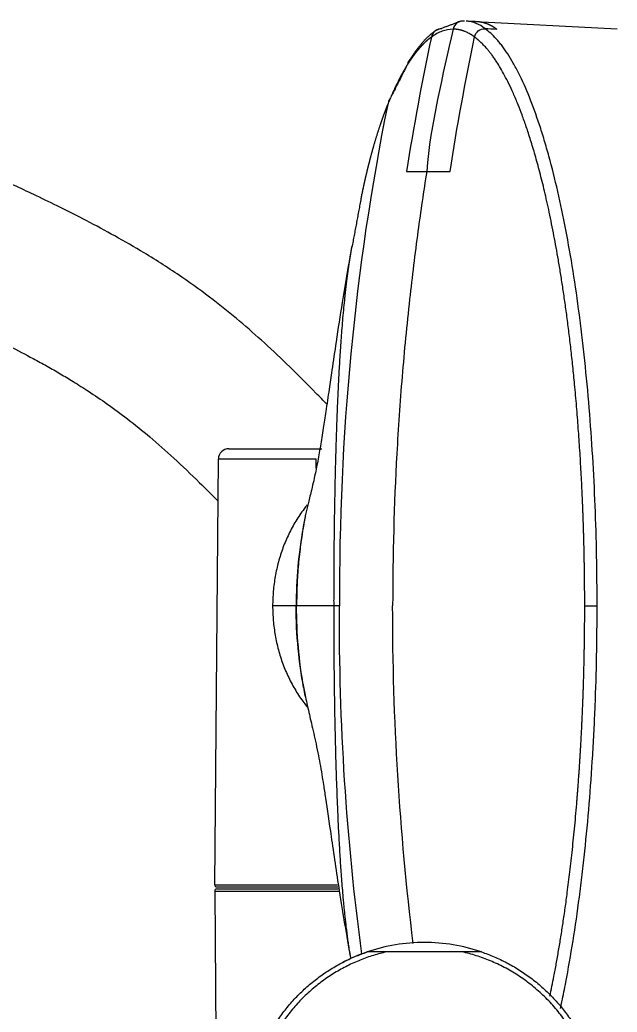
# Model space of a CAD drawing. Header units: millimetres. Extents: x -33000 to 294000, y 0 to 42408.
# Drawn here: x 57369.3 to 57426.2, y 15204.9 to 15299.5 of the extents above; entities that cross this region are included whole.
import ezdxf

# ---------------------------------------------------------------- set-up
doc = ezdxf.new("R2010")
doc.units = ezdxf.units.MM
doc.header["$LTSCALE"] = 50
doc.layers.add('arch', color=8, linetype='Continuous')

msp = doc.modelspace()

# ---------------------------------------------------------------- linework, layer by layer
at = {"layer": 'arch'}
for p, q in [((57426.236, 15298.613), (57412.735, 15299.34)), ((57389.208, 15258.605), (57398.07, 15258.605)), ((57387.854, 15217.006), (57388.208, 15257.613)), ((57397.545, 15257.613), (57388.208, 15257.613)), ((57395.619, 15243.604), (57393.382, 15243.604)), ((57395.619, 15243.604), (57395.666, 15243.604)), ((57387.854, 15217.006), (57399.56, 15217.006)), ((57388.052, 15216.605), (57399.618, 15216.605)), ((57388.054, 15216.805), (57399.589, 15216.805)), ((57387.852, 15216.403), (57388.001, 15199.254)), ((57387.852, 15216.403), (57399.653, 15216.403))]:
    msp.add_line(p, q, dxfattribs=at)
for centre, radius, start, end in [((57389.208, 15257.605), 1, 90, 179.5), ((57388.052, 15216.405), 0.2, 90, 180.5), ((57388.054, 15217.005), 0.2, 179.5, 270), ((57407.85, 15194.605), 16.9, 90, 108.78287), ((57407.85, 15194.605), 16.9, 71.21713, 90), ((57407.85, 15194.605), 16.9, 108.7875, 117.7425)]:
    msp.add_arc(centre, radius, start, end, dxfattribs=at)
for points, knots in [([(57343.769, 15298.339, 0), (57343.642, 15298.785, 0), (57342.964, 15301.146, 0), (57341.785, 15305.186, 0), (57340.332, 15310.036, 0), (57338.985, 15314.403, 0), (57337.789, 15318.161, 0), (57336.732, 15321.37, 0), (57335.77, 15324.201, 0), (57334.771, 15327.031, 0), (57333.662, 15330.024, 0), (57332.482, 15333, 0), (57331.323, 15335.676, 0), (57330.22, 15337.954, 0), (57329.201, 15339.791, 0), (57328.289, 15341.192, 0), (57327.454, 15342.267, 0), (57326.625, 15343.174, 0), (57325.347, 15344.249, 0), (57323.614, 15345.173, 0), (57321.511, 15345.709, 0), (57319.187, 15345.59, 0), (57317.038, 15344.783, 0), (57315.542, 15343.688, 0), (57314.503, 15342.523, 0), (57313.857, 15341.506, 0), (57313.48, 15340.747, 0), (57313.162, 15339.959, 0), (57312.89, 15339.081, 0), (57312.662, 15338.089, 0), (57312.465, 15336.855, 0), (57312.337, 15335.399, 0), (57312.296, 15333.755, 0), (57312.337, 15332.12, 0), (57312.434, 15330.608, 0), (57312.599, 15328.898, 0), (57312.858, 15326.917, 0), (57313.288, 15324.444, 0), (57313.878, 15321.784, 0), (57314.64, 15319.02, 0), (57315.676, 15315.871, 0), (57317.013, 15312.47, 0), (57318.692, 15308.886, 0), (57320.592, 15305.351, 0), (57322.784, 15301.673, 0), (57325.33, 15297.878, 0), (57328.241, 15294.132, 0), (57331.452, 15290.606, 0), (57334.858, 15287.393, 0), (57338.491, 15284.436, 0), (57342.487, 15281.63, 0), (57346.965, 15278.919, 0), (57351.652, 15276.401, 0), (57355.982, 15274.266, 0), (57359.791, 15272.467, 0), (57362.984, 15270.97, 0), (57365.812, 15269.62, 0), (57368.288, 15268.394, 0), (57370.275, 15267.356, 0), (57371.869, 15266.48, 0), (57373.139, 15265.75, 0), (57374.445, 15264.966, 0), (57375.942, 15264.017, 0), (57377.681, 15262.837, 0), (57379.637, 15261.393, 0), (57381.765, 15259.667, 0), (57384.052, 15257.64, 0), (57386.201, 15255.583, 0), (57387.588, 15254.193, 0), (57388.174, 15253.6, 0)], [0, 0, 0, 0, 0.002402, 0.012822, 0.022862, 0.031953, 0.041591, 0.049804, 0.057078, 0.065589, 0.075662, 0.087423, 0.100212, 0.112465, 0.124066, 0.134938, 0.14339, 0.151502, 0.160466, 0.167922, 0.176056, 0.184411, 0.191859, 0.199965, 0.206744, 0.21219, 0.217097, 0.223024, 0.230036, 0.23816, 0.247424, 0.260726, 0.274526, 0.287305, 0.299016, 0.309624, 0.327234, 0.346233, 0.366797, 0.388823, 0.410891, 0.441474, 0.471024, 0.500223, 0.53021, 0.561057, 0.591924, 0.620712, 0.647368, 0.671723, 0.697531, 0.724554, 0.751108, 0.776769, 0.796252, 0.814395, 0.830904, 0.84598, 0.860444, 0.869383, 0.878121, 0.886896, 0.897619, 0.910691, 0.92579, 0.943097, 0.962569, 0.984147, 1, 1, 1, 1]), ([(57398.554, 15262.848, 0), (57398.207, 15263.203, 0), (57397.045, 15264.388, 0), (57395.09, 15266.346, 0), (57392.681, 15268.631, 0), (57390.256, 15270.774, 0), (57387.635, 15272.898, 0), (57384.631, 15275.079, 0), (57381.486, 15277.097, 0), (57378.403, 15278.879, 0), (57375.71, 15280.32, 0), (57373.2, 15281.588, 0), (57370.958, 15282.677, 0), (57368.911, 15283.65, 0), (57366.878, 15284.606, 0), (57364.646, 15285.654, 0), (57362.128, 15286.849, 0), (57359.477, 15288.147, 0), (57356.866, 15289.487, 0), (57354.477, 15290.786, 0), (57352.37, 15292.009, 0), (57350.568, 15293.129, 0), (57349.052, 15294.138, 0), (57347.769, 15295.044, 0), (57346.599, 15295.919, 0), (57345.345, 15296.913, 0), (57343.951, 15298.097, 0), (57342.435, 15299.492, 0), (57340.877, 15301.058, 0), (57339.311, 15302.785, 0), (57337.669, 15304.788, 0), (57336.084, 15306.954, 0), (57334.62, 15309.181, 0), (57333.345, 15311.289, 0), (57332.23, 15313.264, 0), (57331.238, 15315.152, 0), (57330.343, 15317.014, 0), (57329.505, 15318.953, 0), (57328.766, 15320.896, 0), (57328.131, 15322.812, 0), (57327.61, 15324.635, 0), (57327.186, 15326.407, 0), (57326.862, 15328.069, 0), (57326.623, 15329.593, 0), (57326.468, 15330.896, 0), (57326.375, 15331.946, 0), (57326.32, 15332.848, 0), (57326.292, 15333.685, 0), (57326.293, 15334.391, 0), (57326.302, 15334.797, 0), (57326.292, 15334.901, 0), (57326.28, 15334.914, 0)], [0, 0, 0, 0, 0.0087569, 0.0291666, 0.0481263, 0.0655636, 0.082947, 0.1025636, 0.1244691, 0.140388, 0.1554253, 0.1689002, 0.1807908, 0.1910894, 0.2015427, 0.2137453, 0.2277044, 0.2434234, 0.2587888, 0.2734129, 0.2866866, 0.298605, 0.3091656, 0.3183675, 0.3268702, 0.3363666, 0.3485088, 0.3620438, 0.3769628, 0.3932545, 0.4107109, 0.4329158, 0.4538942, 0.4736599, 0.493506, 0.5119877, 0.5301413, 0.5492772, 0.569369, 0.5868021, 0.6046622, 0.6217005, 0.6376579, 0.6525469, 0.6667693, 0.677429, 0.689201, 0.7020371, 0.7156121, 0.7277434, 0.7360933, 0.7360933, 0.7360933, 0.7360933]), ([(57414.759, 15298.606, 0), (57414.75, 15298.613, 0), (57414.733, 15298.625, 0), (57414.707, 15298.644, 0), (57414.681, 15298.663, 0), (57414.655, 15298.682, 0), (57414.629, 15298.7, 0), (57414.604, 15298.718, 0), (57414.577, 15298.736, 0), (57414.551, 15298.753, 0), (57414.525, 15298.77, 0), (57414.499, 15298.787, 0), (57414.473, 15298.804, 0), (57414.447, 15298.82, 0), (57414.42, 15298.836, 0), (57414.394, 15298.852, 0), (57414.368, 15298.868, 0), (57414.341, 15298.883, 0), (57414.315, 15298.899, 0), (57414.288, 15298.913, 0), (57414.261, 15298.928, 0), (57414.235, 15298.942, 0), (57414.208, 15298.957, 0), (57414.181, 15298.97, 0), (57414.155, 15298.984, 0), (57414.128, 15298.997, 0), (57414.101, 15299.011, 0), (57414.074, 15299.023, 0), (57414.047, 15299.036, 0), (57414.02, 15299.048, 0), (57413.993, 15299.06, 0), (57413.966, 15299.072, 0), (57413.939, 15299.084, 0), (57413.912, 15299.095, 0), (57413.885, 15299.106, 0), (57413.857, 15299.117, 0), (57413.83, 15299.128, 0), (57413.803, 15299.138, 0), (57413.775, 15299.148, 0), (57413.748, 15299.158, 0), (57413.72, 15299.167, 0), (57413.693, 15299.176, 0), (57413.665, 15299.185, 0), (57413.638, 15299.194, 0), (57413.61, 15299.203, 0), (57413.582, 15299.211, 0), (57413.555, 15299.219, 0), (57413.527, 15299.227, 0), (57413.499, 15299.234, 0), (57413.471, 15299.241, 0), (57413.443, 15299.248, 0), (57413.415, 15299.255, 0), (57413.387, 15299.261, 0), (57413.359, 15299.267, 0), (57413.331, 15299.273, 0), (57413.303, 15299.279, 0), (57413.275, 15299.284, 0), (57413.247, 15299.289, 0), (57413.219, 15299.294, 0), (57413.19, 15299.299, 0), (57413.162, 15299.303, 0), (57413.134, 15299.307, 0), (57413.105, 15299.311, 0), (57413.077, 15299.315, 0), (57413.048, 15299.318, 0), (57413.02, 15299.321, 0), (57412.991, 15299.324, 0), (57412.963, 15299.327, 0), (57412.934, 15299.329, 0), (57412.905, 15299.331, 0), (57412.883, 15299.332, 0), (57412.87, 15299.333, 0), (57412.867, 15299.333, 0)], [0, 0, 0, 0, 0.014404, 0.028808, 0.043213, 0.057619, 0.072026, 0.086433, 0.100841, 0.11525, 0.12966, 0.14407, 0.158481, 0.172893, 0.187305, 0.201718, 0.216132, 0.230546, 0.244961, 0.259376, 0.273792, 0.288209, 0.302626, 0.317043, 0.331462, 0.345881, 0.3603, 0.37472, 0.38914, 0.403561, 0.417983, 0.432405, 0.446827, 0.46125, 0.475674, 0.490098, 0.504523, 0.518948, 0.533374, 0.5478, 0.562227, 0.576654, 0.591082, 0.605511, 0.61994, 0.63437, 0.6488, 0.66323, 0.677662, 0.692094, 0.706526, 0.720959, 0.735393, 0.749827, 0.764262, 0.778697, 0.793133, 0.80757, 0.822007, 0.836445, 0.850884, 0.865323, 0.879763, 0.894203, 0.908645, 0.923087, 0.937529, 0.951972, 0.966416, 0.980861, 0.995307, 1, 1, 1, 1]), ([(57408.522, 15297.874, 0), (57408.513, 15297.867, 0), (57408.495, 15297.854, 0), (57408.467, 15297.833, 0), (57408.44, 15297.813, 0), (57408.412, 15297.792, 0), (57408.385, 15297.771, 0), (57408.358, 15297.75, 0), (57408.331, 15297.729, 0), (57408.304, 15297.707, 0), (57408.277, 15297.686, 0), (57408.25, 15297.664, 0), (57408.223, 15297.642, 0), (57408.197, 15297.62, 0), (57408.17, 15297.597, 0), (57408.144, 15297.574, 0), (57408.117, 15297.552, 0), (57408.091, 15297.529, 0), (57408.065, 15297.506, 0), (57408.039, 15297.482, 0), (57408.013, 15297.459, 0), (57407.987, 15297.435, 0), (57407.961, 15297.411, 0), (57407.935, 15297.387, 0), (57407.91, 15297.363, 0), (57407.884, 15297.339, 0), (57407.859, 15297.314, 0), (57407.833, 15297.29, 0), (57407.808, 15297.265, 0), (57407.783, 15297.24, 0), (57407.758, 15297.215, 0), (57407.733, 15297.189, 0), (57407.708, 15297.164, 0), (57407.683, 15297.138, 0), (57407.658, 15297.113, 0), (57407.633, 15297.087, 0), (57407.609, 15297.061, 0), (57407.584, 15297.035, 0), (57407.56, 15297.009, 0), (57407.535, 15296.982, 0), (57407.511, 15296.956, 0), (57407.487, 15296.929, 0), (57407.463, 15296.902, 0), (57407.439, 15296.875, 0), (57407.415, 15296.848, 0), (57407.391, 15296.821, 0), (57407.367, 15296.794, 0), (57407.344, 15296.767, 0), (57407.32, 15296.739, 0), (57407.296, 15296.712, 0), (57407.273, 15296.684, 0), (57407.25, 15296.656, 0), (57407.227, 15296.628, 0), (57407.203, 15296.6, 0), (57407.18, 15296.572, 0), (57407.157, 15296.544, 0), (57407.135, 15296.516, 0), (57407.112, 15296.487, 0), (57407.089, 15296.459, 0), (57407.066, 15296.43, 0), (57407.044, 15296.402, 0), (57407.022, 15296.373, 0), (57406.999, 15296.344, 0), (57406.977, 15296.316, 0), (57406.955, 15296.287, 0), (57406.933, 15296.258, 0), (57406.911, 15296.229, 0), (57406.889, 15296.199, 0), (57406.867, 15296.17, 0), (57406.845, 15296.141, 0), (57406.824, 15296.112, 0), (57406.802, 15296.082, 0), (57406.781, 15296.053, 0), (57406.76, 15296.023, 0), (57406.738, 15295.994, 0), (57406.717, 15295.964, 0), (57406.696, 15295.935, 0), (57406.675, 15295.905, 0), (57406.654, 15295.875, 0), (57406.634, 15295.845, 0), (57406.613, 15295.816, 0), (57406.592, 15295.786, 0), (57406.572, 15295.756, 0), (57406.551, 15295.726, 0), (57406.531, 15295.696, 0), (57406.511, 15295.666, 0), (57406.491, 15295.636, 0), (57406.471, 15295.606, 0), (57406.451, 15295.576, 0), (57406.431, 15295.546, 0), (57406.411, 15295.516, 0), (57406.392, 15295.486, 0), (57406.372, 15295.456, 0), (57406.353, 15295.426, 0), (57406.333, 15295.395, 0), (57406.314, 15295.365, 0), (57406.295, 15295.335, 0), (57406.282, 15295.315, 0), (57406.276, 15295.305, 0)], [0, 0, 0, 0, 0.012036, 0.024037, 0.036004, 0.047938, 0.059837, 0.071702, 0.083533, 0.09533, 0.107093, 0.118822, 0.130518, 0.142179, 0.153807, 0.165402, 0.176962, 0.188489, 0.199983, 0.211443, 0.222869, 0.234262, 0.245622, 0.256948, 0.268241, 0.2795, 0.290726, 0.301919, 0.313079, 0.324205, 0.335298, 0.346357, 0.357384, 0.368377, 0.379337, 0.390264, 0.401158, 0.412018, 0.422846, 0.43364, 0.444401, 0.455129, 0.465824, 0.476485, 0.487113, 0.497708, 0.508269, 0.518797, 0.52929, 0.53975, 0.550175, 0.560567, 0.570924, 0.581246, 0.591535, 0.601788, 0.612007, 0.622191, 0.63234, 0.642454, 0.652533, 0.662577, 0.672586, 0.682559, 0.692497, 0.702399, 0.712265, 0.722096, 0.731891, 0.741649, 0.751372, 0.761059, 0.77071, 0.780324, 0.789902, 0.799444, 0.808949, 0.818417, 0.827849, 0.837244, 0.846603, 0.855924, 0.865209, 0.874456, 0.883667, 0.89284, 0.901976, 0.911075, 0.920137, 0.929161, 0.938148, 0.947097, 0.956008, 0.964882, 0.973718, 0.982517, 0.991277, 1, 1, 1, 1]), ([(57410.583, 15298.623, 0), (57410.238, 15298.619, 0), (57409.718, 15298.522, 0), (57409.032, 15298.211, 0), (57408.691, 15297.996, 0), (57408.522, 15297.874, 0)], [0, 0, 0, 0, 0.5, 0.75, 1, 1, 1, 1]), ([(57408.916, 15298.486, 0), (57408.904, 15298.478, 0), (57408.708, 15298.329, 0), (57408.571, 15298.102, 0), (57408.522, 15297.874, 0)], [0, 0, 0, 0, 0.059174, 1, 1, 1, 1]), ([(57412.637, 15297.878, 0), (57412.628, 15297.884, 0), (57412.611, 15297.897, 0), (57412.583, 15297.917, 0), (57412.555, 15297.938, 0), (57412.526, 15297.959, 0), (57412.495, 15297.98, 0), (57412.464, 15298.002, 0), (57412.431, 15298.024, 0), (57412.397, 15298.046, 0), (57412.363, 15298.069, 0), (57412.327, 15298.092, 0), (57412.289, 15298.115, 0), (57412.251, 15298.139, 0), (57412.212, 15298.162, 0), (57412.171, 15298.186, 0), (57412.084, 15298.235, 0), (57411.962, 15298.298, 0), (57411.816, 15298.365, 0), (57411.706, 15298.411, 0), (57411.626, 15298.441, 0), (57411.566, 15298.462, 0), (57411.515, 15298.479, 0), (57411.463, 15298.495, 0), (57411.412, 15298.51, 0), (57411.36, 15298.524, 0), (57411.309, 15298.538, 0), (57411.257, 15298.55, 0), (57411.205, 15298.561, 0), (57411.154, 15298.572, 0), (57411.102, 15298.581, 0), (57411.05, 15298.589, 0), (57410.998, 15298.597, 0), (57410.946, 15298.604, 0), (57410.895, 15298.609, 0), (57410.843, 15298.614, 0), (57410.791, 15298.617, 0), (57410.739, 15298.62, 0), (57410.687, 15298.622, 0), (57410.635, 15298.623, 0), (57410.601, 15298.623, 0), (57410.583, 15298.623, 0)], [0, 0, 0, 0, 0.012819, 0.026179, 0.040082, 0.054527, 0.069514, 0.085044, 0.101116, 0.117732, 0.134892, 0.152595, 0.170841, 0.189632, 0.208968, 0.228848, 0.249273, 0.337079, 0.408016, 0.46205, 0.499158, 0.524171, 0.549188, 0.574209, 0.599233, 0.624261, 0.649293, 0.674328, 0.699366, 0.724407, 0.749451, 0.774498, 0.799547, 0.824598, 0.849651, 0.874706, 0.899762, 0.92482, 0.949879, 0.974939, 1, 1, 1, 1]), ([(57412.637, 15297.878, 0), (57412.686, 15298.106, 0), (57412.816, 15298.318, 0), (57413.178, 15298.605, 0), (57413.412, 15298.68, 0), (57413.639, 15298.667, 0)], [0, 0, 0, 0, 0.5, 0.5, 1, 1, 1, 1]), ([(57423.142, 15243.604, 0), (57423.142, 15243.643, 0), (57423.142, 15243.722, 0), (57423.142, 15243.841, 0), (57423.142, 15243.959, 0), (57423.142, 15244.076, 0), (57423.141, 15244.193, 0), (57423.141, 15244.31, 0), (57423.141, 15244.427, 0), (57423.14, 15244.543, 0), (57423.14, 15244.659, 0), (57423.139, 15244.774, 0), (57423.139, 15244.889, 0), (57423.138, 15245.004, 0), (57423.137, 15245.119, 0), (57423.137, 15245.233, 0), (57423.136, 15245.347, 0), (57423.135, 15245.46, 0), (57423.134, 15245.573, 0), (57423.133, 15245.686, 0), (57423.132, 15245.799, 0), (57423.131, 15245.911, 0), (57423.13, 15246.022, 0), (57423.129, 15246.134, 0), (57423.128, 15246.245, 0), (57423.126, 15246.356, 0), (57423.125, 15246.466, 0), (57423.124, 15246.576, 0), (57423.122, 15246.686, 0), (57423.121, 15246.795, 0), (57423.12, 15246.904, 0), (57423.118, 15247.013, 0), (57423.117, 15247.121, 0), (57423.115, 15247.229, 0), (57423.113, 15247.337, 0), (57423.112, 15247.444, 0), (57423.11, 15247.551, 0), (57423.108, 15247.657, 0), (57423.106, 15247.764, 0), (57423.104, 15247.87, 0), (57423.103, 15247.975, 0), (57423.101, 15248.08, 0), (57423.099, 15248.185, 0), (57423.097, 15248.289, 0), (57423.095, 15248.394, 0), (57423.093, 15248.497, 0), (57423.09, 15248.601, 0), (57423.088, 15248.704, 0), (57423.086, 15248.807, 0), (57423.084, 15248.909, 0), (57423.082, 15249.011, 0), (57423.079, 15249.113, 0), (57423.077, 15249.214, 0), (57423.075, 15249.315, 0), (57423.072, 15249.415, 0), (57423.07, 15249.516, 0), (57423.067, 15249.616, 0), (57423.065, 15249.715, 0), (57423.062, 15249.814, 0), (57423.06, 15249.913, 0), (57423.057, 15250.012, 0), (57423.054, 15250.11, 0), (57423.052, 15250.208, 0), (57423.049, 15250.305, 0), (57423.046, 15250.402, 0), (57423.044, 15250.499, 0), (57423.041, 15250.595, 0), (57423.038, 15250.691, 0), (57423.035, 15250.787, 0), (57423.032, 15250.882, 0), (57423.029, 15250.977, 0), (57423.026, 15251.072, 0), (57423.024, 15251.166, 0), (57423.021, 15251.26, 0), (57423.018, 15251.354, 0), (57423.015, 15251.447, 0), (57423.011, 15251.54, 0), (57423.008, 15251.632, 0), (57423.005, 15251.724, 0), (57423.002, 15251.816, 0), (57422.999, 15251.907, 0), (57422.996, 15251.998, 0), (57422.993, 15252.089, 0), (57422.989, 15252.18, 0), (57422.986, 15252.27, 0), (57422.983, 15252.359, 0), (57422.98, 15252.448, 0), (57422.976, 15252.537, 0), (57422.973, 15252.626, 0), (57422.97, 15252.714, 0), (57422.966, 15252.802, 0), (57422.963, 15252.89, 0), (57422.959, 15252.977, 0), (57422.956, 15253.064, 0), (57422.952, 15253.15, 0), (57422.949, 15253.236, 0), (57422.946, 15253.322, 0), (57422.942, 15253.407, 0), (57422.938, 15253.492, 0), (57422.935, 15253.577, 0), (57422.931, 15253.661, 0), (57422.928, 15253.745, 0), (57422.924, 15253.829, 0), (57422.921, 15253.912, 0), (57422.917, 15253.995, 0), (57422.913, 15254.078, 0), (57422.91, 15254.16, 0), (57422.906, 15254.242, 0), (57422.873, 15254.984, 0), (57422.802, 15256.393, 0), (57422.679, 15258.467, 0), (57422.535, 15260.556, 0), (57422.369, 15262.657, 0), (57422.192, 15264.631, 0), (57422.01, 15266.454, 0), (57421.83, 15268.104, 0), (57421.643, 15269.687, 0), (57421.449, 15271.202, 0), (57421.251, 15272.65, 0), (57421.048, 15274.032, 0), (57420.842, 15275.348, 0), (57420.634, 15276.599, 0), (57420.425, 15277.786, 0), (57420.139, 15279.32, 0), (57419.773, 15281.135, 0), (57419.319, 15283.154, 0), (57418.869, 15284.968, 0), (57418.426, 15286.588, 0), (57417.995, 15288.028, 0), (57417.579, 15289.301, 0), (57417.181, 15290.421, 0), (57416.772, 15291.482, 0), (57416.352, 15292.479, 0), (57415.92, 15293.407, 0), (57415.511, 15294.207, 0), (57415.128, 15294.89, 0), (57414.803, 15295.417, 0), (57414.534, 15295.82, 0), (57414.315, 15296.127, 0), (57414.109, 15296.4, 0), (57413.921, 15296.633, 0), (57413.747, 15296.836, 0), (57413.585, 15297.015, 0), (57413.426, 15297.181, 0), (57413.3, 15297.306, 0), (57413.207, 15297.396, 0), (57413.146, 15297.453, 0), (57413.087, 15297.507, 0), (57413.029, 15297.558, 0), (57412.974, 15297.607, 0), (57412.921, 15297.653, 0), (57412.869, 15297.696, 0), (57412.819, 15297.737, 0), (57412.771, 15297.776, 0), (57412.725, 15297.812, 0), (57412.68, 15297.846, 0), (57412.651, 15297.867, 0), (57412.637, 15297.878, 0)], [0, 0, 0, 0, 0.001533, 0.003061, 0.004585, 0.006104, 0.007619, 0.00913, 0.010637, 0.012139, 0.013637, 0.015131, 0.01662, 0.018105, 0.019585, 0.021062, 0.022534, 0.024001, 0.025465, 0.026924, 0.028378, 0.029829, 0.031275, 0.032716, 0.034154, 0.035587, 0.037015, 0.03844, 0.03986, 0.041276, 0.042687, 0.044094, 0.045497, 0.046895, 0.04829, 0.049679, 0.051065, 0.052446, 0.053823, 0.055195, 0.056564, 0.057928, 0.059287, 0.060642, 0.061993, 0.06334, 0.064682, 0.06602, 0.067354, 0.068683, 0.070008, 0.071329, 0.072645, 0.073957, 0.075265, 0.076568, 0.077867, 0.079162, 0.080452, 0.081738, 0.08302, 0.084297, 0.085571, 0.086839, 0.088104, 0.089364, 0.09062, 0.091871, 0.093118, 0.094361, 0.0956, 0.096834, 0.098064, 0.099289, 0.10051, 0.101727, 0.10294, 0.104148, 0.105352, 0.106551, 0.107747, 0.108938, 0.110124, 0.111306, 0.112484, 0.113658, 0.114827, 0.115992, 0.117153, 0.118309, 0.119461, 0.120608, 0.121752, 0.122891, 0.124025, 0.125156, 0.126282, 0.127403, 0.128521, 0.129633, 0.130742, 0.131846, 0.132946, 0.134042, 0.135133, 0.13622, 0.137303, 0.138381, 0.139455, 0.166629, 0.194314, 0.222517, 0.251244, 0.280505, 0.304726, 0.328358, 0.351397, 0.373836, 0.395672, 0.416901, 0.437518, 0.457522, 0.476908, 0.495673, 0.534244, 0.570844, 0.605455, 0.638084, 0.668756, 0.697483, 0.724271, 0.749114, 0.778161, 0.805368, 0.830708, 0.854158, 0.875696, 0.889488, 0.90248, 0.914665, 0.926041, 0.935688, 0.945143, 0.954401, 0.963454, 0.967099, 0.970635, 0.97406, 0.977375, 0.980582, 0.983679, 0.986668, 0.989549, 0.992322, 0.994988, 0.997547, 1, 1, 1, 1]), ([(57424.325, 15243.604, 0), (57424.325, 15246.793, 0), (57424.263, 15249.985, 0), (57424.075, 15254.724, 0), (57423.997, 15256.295, 0), (57423.809, 15259.413, 0), (57423.589, 15262.506, 0), (57423.307, 15265.522, 0), (57423.072, 15267.746, 0), (57422.99, 15268.481, 0), (57422.819, 15269.937, 0), (57422.37, 15273.54, 0), (57421.829, 15276.941, 0), (57420.856, 15282.016, 0), (57420.316, 15284.369, 0), (57419.588, 15287.025, 0), (57419.439, 15287.543, 0), (57419.137, 15288.547, 0), (57418.983, 15289.034, 0), (57418.515, 15290.451, 0), (57418.193, 15291.334, 0), (57417.533, 15292.971, 0), (57417.195, 15293.724, 0), (57416.678, 15294.753, 0), (57416.504, 15295.078, 0), (57416.152, 15295.695, 0), (57415.975, 15295.986, 0), (57415.619, 15296.533, 0), (57415.35, 15296.917, 0), (57415.079, 15297.259, 0), (57414.898, 15297.479, 0), (57414.627, 15297.795, 0), (57414.355, 15298.069, 0), (57413.994, 15298.397, 0), (57413.814, 15298.542, 0), (57413.639, 15298.667, 0)], [0, 0, 0, 0, 0.125, 0.125, 0.1875, 0.1875, 0.25, 0.3125, 0.3125, 0.34375, 0.34375, 0.375, 0.5, 0.5, 0.625, 0.625, 0.65625, 0.65625, 0.6875, 0.6875, 0.75, 0.75, 0.8125, 0.8125, 0.84375, 0.84375, 0.875, 0.875, 0.90625, 0.921875, 0.921875, 0.9375, 0.96875, 0.96875, 1, 1, 1, 1]), ([(57406.276, 15295.305, 0), (57406.267, 15295.292, 0), (57406.25, 15295.265, 0), (57406.225, 15295.225, 0), (57406.2, 15295.184, 0), (57406.175, 15295.143, 0), (57406.149, 15295.101, 0), (57406.123, 15295.059, 0), (57406.098, 15295.017, 0), (57406.072, 15294.974, 0), (57406.046, 15294.931, 0), (57406.02, 15294.887, 0), (57405.994, 15294.843, 0), (57405.968, 15294.798, 0), (57405.942, 15294.753, 0), (57405.915, 15294.708, 0), (57405.889, 15294.662, 0), (57405.863, 15294.616, 0), (57405.836, 15294.569, 0), (57405.809, 15294.521, 0), (57405.783, 15294.474, 0), (57405.756, 15294.425, 0), (57405.729, 15294.377, 0), (57405.702, 15294.328, 0), (57405.675, 15294.278, 0), (57405.647, 15294.228, 0), (57405.62, 15294.177, 0), (57405.593, 15294.126, 0), (57405.565, 15294.074, 0), (57405.538, 15294.022, 0), (57405.51, 15293.97, 0), (57405.482, 15293.916, 0), (57405.455, 15293.863, 0), (57405.427, 15293.809, 0), (57405.399, 15293.754, 0), (57405.371, 15293.699, 0), (57405.331, 15293.62, 0), (57405.281, 15293.519, 0), (57405.22, 15293.396, 0), (57405.16, 15293.272, 0), (57405.101, 15293.15, 0), (57405.043, 15293.028, 0), (57404.987, 15292.907, 0), (57404.932, 15292.787, 0), (57404.877, 15292.668, 0), (57404.824, 15292.55, 0), (57404.772, 15292.433, 0), (57404.721, 15292.318, 0), (57404.671, 15292.203, 0), (57404.622, 15292.09, 0), (57404.575, 15291.978, 0), (57404.528, 15291.868, 0), (57404.482, 15291.759, 0), (57404.452, 15291.687, 0), (57404.437, 15291.651, 0)], [0, 0, 0, 0, 0.013221, 0.026502, 0.039843, 0.053243, 0.066704, 0.080225, 0.093805, 0.107445, 0.121145, 0.134905, 0.148724, 0.162604, 0.176542, 0.190541, 0.204599, 0.218716, 0.232894, 0.247131, 0.261429, 0.275787, 0.290206, 0.304686, 0.319227, 0.333829, 0.348494, 0.36322, 0.378008, 0.392859, 0.407772, 0.422749, 0.437789, 0.452892, 0.46806, 0.483291, 0.498587, 0.532403, 0.565681, 0.598421, 0.630624, 0.662289, 0.693415, 0.724002, 0.75405, 0.783557, 0.812522, 0.840944, 0.868822, 0.896155, 0.922941, 0.949178, 0.974865, 1, 1, 1, 1]), ([(57406.275, 15295.305, 0), (57406.292, 15295.412, 0), (57406.347, 15295.567, 0), (57406.442, 15295.698, 0), (57406.479, 15295.739, 0)], [0, 0, 0, 0, 0.660109, 1, 1, 1, 1]), ([(57404.352, 15291.443, 0), (57404.344, 15291.423, 0), (57404.328, 15291.384, 0), (57404.305, 15291.325, 0), (57404.281, 15291.267, 0), (57404.258, 15291.208, 0), (57404.235, 15291.15, 0), (57404.213, 15291.093, 0), (57404.19, 15291.035, 0), (57404.168, 15290.978, 0), (57404.146, 15290.92, 0), (57404.124, 15290.863, 0), (57404.102, 15290.807, 0), (57404.081, 15290.75, 0), (57404.06, 15290.694, 0), (57404.039, 15290.638, 0), (57404.018, 15290.583, 0), (57403.997, 15290.528, 0), (57403.977, 15290.473, 0), (57403.957, 15290.418, 0), (57403.937, 15290.364, 0), (57403.917, 15290.309, 0), (57403.897, 15290.256, 0), (57403.878, 15290.202, 0), (57403.859, 15290.149, 0), (57403.84, 15290.096, 0), (57403.821, 15290.044, 0), (57403.803, 15289.992, 0), (57403.785, 15289.94, 0), (57403.767, 15289.888, 0), (57403.749, 15289.837, 0), (57403.731, 15289.787, 0), (57403.714, 15289.736, 0), (57403.696, 15289.686, 0), (57403.679, 15289.637, 0), (57403.663, 15289.587, 0), (57403.639, 15289.518, 0), (57403.608, 15289.428, 0), (57403.571, 15289.315, 0), (57403.533, 15289.202, 0), (57403.495, 15289.086, 0), (57403.457, 15288.969, 0), (57403.418, 15288.85, 0), (57403.38, 15288.729, 0), (57403.341, 15288.607, 0), (57403.302, 15288.482, 0), (57403.263, 15288.357, 0), (57403.224, 15288.229, 0), (57403.185, 15288.099, 0), (57403.145, 15287.968, 0), (57403.106, 15287.835, 0), (57403.066, 15287.7, 0), (57403.026, 15287.563, 0), (57403, 15287.47, 0), (57402.986, 15287.424, 0)], [0, 0, 0, 0, 0.016286, 0.032457, 0.048513, 0.064453, 0.080277, 0.095984, 0.111574, 0.127046, 0.1424, 0.157635, 0.172751, 0.187748, 0.202626, 0.217383, 0.23202, 0.246535, 0.26093, 0.275203, 0.289354, 0.303383, 0.31729, 0.331074, 0.344734, 0.358272, 0.371686, 0.384975, 0.398141, 0.411182, 0.424099, 0.436891, 0.449558, 0.462099, 0.474515, 0.486805, 0.49897, 0.526384, 0.554058, 0.58199, 0.61018, 0.638627, 0.667331, 0.696289, 0.725501, 0.754966, 0.784684, 0.814656, 0.844886, 0.875375, 0.906128, 0.937148, 0.968437, 1, 1, 1, 1]), ([(57404.437, 15291.651, 0), (57404.451, 15291.749, 0), (57404.494, 15291.869, 0), (57404.566, 15291.973, 0), (57404.583, 15291.995, 0)], [0, 0, 0, 0, 0.780831, 1, 1, 1, 1]), ([(57402.986, 15287.424, 0), (57402.98, 15287.4, 0), (57402.966, 15287.353, 0), (57402.946, 15287.283, 0), (57402.926, 15287.213, 0), (57402.907, 15287.143, 0), (57402.887, 15287.073, 0), (57402.868, 15287.003, 0), (57402.849, 15286.934, 0), (57402.83, 15286.864, 0), (57402.811, 15286.795, 0), (57402.792, 15286.726, 0), (57402.773, 15286.658, 0), (57402.755, 15286.589, 0), (57402.737, 15286.521, 0), (57402.718, 15286.453, 0), (57402.7, 15286.385, 0), (57402.683, 15286.318, 0), (57402.665, 15286.25, 0), (57402.647, 15286.183, 0), (57402.63, 15286.116, 0), (57402.613, 15286.05, 0), (57402.596, 15285.983, 0), (57402.579, 15285.917, 0), (57402.562, 15285.851, 0), (57402.545, 15285.786, 0), (57402.529, 15285.72, 0), (57402.512, 15285.655, 0), (57402.496, 15285.59, 0), (57402.48, 15285.525, 0), (57402.464, 15285.461, 0), (57402.448, 15285.397, 0), (57402.433, 15285.333, 0), (57402.417, 15285.269, 0), (57402.402, 15285.206, 0), (57402.386, 15285.143, 0), (57402.371, 15285.08, 0), (57402.356, 15285.017, 0), (57402.341, 15284.955, 0), (57402.327, 15284.893, 0), (57402.312, 15284.832, 0), (57402.297, 15284.77, 0), (57402.283, 15284.709, 0), (57402.269, 15284.648, 0), (57402.255, 15284.588, 0), (57402.241, 15284.528, 0), (57402.227, 15284.468, 0), (57402.213, 15284.409, 0), (57402.2, 15284.35, 0), (57402.186, 15284.291, 0), (57402.173, 15284.232, 0), (57402.16, 15284.174, 0), (57402.147, 15284.117, 0), (57402.134, 15284.059, 0), (57402.121, 15284.002, 0), (57402.109, 15283.946, 0), (57402.096, 15283.889, 0), (57402.084, 15283.833, 0), (57402.071, 15283.778, 0), (57402.05, 15283.68, 0), (57402.02, 15283.541, 0), (57401.98, 15283.358, 0), (57401.941, 15283.176, 0), (57401.903, 15282.993, 0), (57401.865, 15282.811, 0), (57401.828, 15282.628, 0), (57401.798, 15282.483, 0), (57401.781, 15282.398, 0), (57401.777, 15282.374, 0)], [0, 0, 0, 0, 0.0152, 0.030318, 0.045354, 0.060308, 0.075181, 0.089972, 0.104682, 0.119311, 0.133859, 0.148327, 0.162714, 0.17702, 0.191246, 0.205392, 0.219458, 0.233443, 0.247349, 0.261175, 0.274921, 0.288587, 0.302174, 0.31568, 0.329107, 0.342455, 0.355722, 0.36891, 0.382019, 0.395047, 0.407996, 0.420865, 0.433654, 0.446364, 0.458993, 0.471543, 0.484012, 0.496402, 0.508711, 0.520939, 0.533087, 0.545152, 0.557136, 0.569037, 0.580854, 0.592588, 0.604237, 0.615802, 0.627282, 0.638676, 0.649984, 0.661205, 0.67234, 0.683387, 0.694347, 0.705219, 0.716003, 0.726698, 0.737304, 0.74782, 0.782453, 0.816938, 0.851269, 0.885439, 0.919442, 0.953271, 0.986925, 1, 1, 1, 1]), ([(57408.076, 15285.049, 0), (57407.774, 15283.14, 0), (57407.175, 15279.052, 0), (57406.377, 15272.564, 0), (57405.692, 15265.472, 0), (57405.021, 15255.674, 0), (57404.826, 15248.427, 0), (57404.826, 15243.604, 0)], [0, 0, 0, 0, 0.134833, 0.290975, 0.468231, 0.645487, 1, 1, 1, 1]), ([(57406.139, 15285.049, 0), (57406.288, 15285.049, 0), (57406.594, 15285.049, 0), (57407.229, 15285.049, 0), (57407.731, 15285.049, 0), (57408.076, 15285.049, 0)], [0, 0, 0, 0, 0.250002, 0.500003, 1, 1, 1, 1]), ([(57408.076, 15285.049, 0), (57408.422, 15285.049, 0), (57409.136, 15285.049, 0), (57409.902, 15285.049, 0), (57410.298, 15285.049, 0)], [0, 0, 0, 0, 0.500003, 1, 1, 1, 1]), ([(57400.799, 15277.169, 0), (57400.522, 15275.617, 0), (57400.043, 15272.818, 0), (57399.472, 15269.084, 0), (57399.056, 15266.287, 0), (57398.743, 15264.137, 0), (57398.47, 15262.268, 0), (57398.195, 15260.441, 0), (57397.926, 15258.754, 0), (57397.631, 15257.123, 0), (57397.286, 15255.485, 0), (57396.945, 15254.08, 0), (57396.679, 15253.014, 0), (57396.537, 15252.394, 0), (57396.481, 15252.137, 0)], [0, 0, 0, 0, 0.109597, 0.199875, 0.268787, 0.318602, 0.380204, 0.429659, 0.487213, 0.552685, 0.62611, 0.736272, 0.860502, 1, 1, 1, 1]), ([(57400.918, 15277.874, 0), (57400.918, 15277.869, 0), (57400.913, 15277.843, 0), (57400.904, 15277.797, 0), (57400.893, 15277.735, 0), (57400.882, 15277.673, 0), (57400.871, 15277.611, 0), (57400.86, 15277.549, 0), (57400.85, 15277.487, 0), (57400.839, 15277.425, 0), (57400.828, 15277.363, 0), (57400.818, 15277.302, 0), (57400.808, 15277.241, 0), (57400.797, 15277.179, 0), (57400.787, 15277.118, 0), (57400.777, 15277.057, 0), (57400.767, 15276.997, 0), (57400.759, 15276.944, 0), (57400.753, 15276.912, 0), (57400.752, 15276.9, 0)], [0, 0, 0, 0, 0.015597, 0.080185, 0.144589, 0.208805, 0.272832, 0.336664, 0.400299, 0.463735, 0.526966, 0.589991, 0.652806, 0.715407, 0.777793, 0.839959, 0.901903, 0.963621, 1, 1, 1, 1]), ([(57400.752, 15276.9, 0), (57400.75, 15276.892, 0), (57400.746, 15276.863, 0), (57400.738, 15276.815, 0), (57400.728, 15276.755, 0), (57400.719, 15276.695, 0), (57400.709, 15276.635, 0), (57400.7, 15276.575, 0), (57400.691, 15276.516, 0), (57400.682, 15276.457, 0), (57400.673, 15276.397, 0), (57400.664, 15276.338, 0), (57400.655, 15276.28, 0), (57400.646, 15276.221, 0), (57400.638, 15276.163, 0), (57400.629, 15276.105, 0), (57400.62, 15276.047, 0), (57400.612, 15275.989, 0), (57400.604, 15275.932, 0), (57400.596, 15275.874, 0), (57400.587, 15275.817, 0), (57400.579, 15275.761, 0), (57400.571, 15275.704, 0), (57400.563, 15275.648, 0), (57400.556, 15275.592, 0), (57400.548, 15275.536, 0), (57400.54, 15275.48, 0), (57400.533, 15275.425, 0), (57400.525, 15275.37, 0), (57400.518, 15275.315, 0), (57400.511, 15275.261, 0), (57400.503, 15275.206, 0), (57400.496, 15275.152, 0), (57400.489, 15275.099, 0), (57400.482, 15275.045, 0), (57400.475, 15274.992, 0), (57400.468, 15274.939, 0), (57400.462, 15274.887, 0), (57400.455, 15274.834, 0), (57400.448, 15274.782, 0), (57400.442, 15274.731, 0), (57400.435, 15274.679, 0), (57400.429, 15274.628, 0), (57400.423, 15274.577, 0), (57400.416, 15274.527, 0), (57400.41, 15274.477, 0), (57400.404, 15274.427, 0), (57400.398, 15274.377, 0), (57400.392, 15274.328, 0), (57400.386, 15274.279, 0), (57400.38, 15274.231, 0), (57400.375, 15274.183, 0), (57400.369, 15274.135, 0), (57400.363, 15274.087, 0), (57400.358, 15274.04, 0), (57400.352, 15273.993, 0), (57400.347, 15273.947, 0), (57400.342, 15273.901, 0), (57400.336, 15273.855, 0), (57400.331, 15273.809, 0), (57400.326, 15273.764, 0), (57400.321, 15273.72, 0), (57400.316, 15273.675, 0), (57400.311, 15273.631, 0), (57400.306, 15273.588, 0), (57400.301, 15273.544, 0), (57400.297, 15273.501, 0), (57400.292, 15273.459, 0), (57400.287, 15273.417, 0), (57400.283, 15273.375, 0), (57400.278, 15273.334, 0), (57400.274, 15273.293, 0), (57400.269, 15273.252, 0), (57400.265, 15273.212, 0), (57400.261, 15273.172, 0), (57400.257, 15273.133, 0), (57400.252, 15273.093, 0), (57400.248, 15273.055, 0), (57400.212, 15272.708, 0), (57400.146, 15272.052, 0), (57400.058, 15271.085, 0), (57399.979, 15270.127, 0), (57399.907, 15269.181, 0), (57399.843, 15268.253, 0), (57399.784, 15267.347, 0), (57399.732, 15266.467, 0), (57399.686, 15265.617, 0), (57399.648, 15264.877, 0), (57399.617, 15264.239, 0), (57399.591, 15263.693, 0), (57399.567, 15263.145, 0), (57399.544, 15262.596, 0), (57399.521, 15262.047, 0), (57399.5, 15261.497, 0), (57399.48, 15260.946, 0), (57399.46, 15260.396, 0), (57399.442, 15259.846, 0), (57399.424, 15259.297, 0), (57399.408, 15258.748, 0), (57399.392, 15258.2, 0), (57399.377, 15257.654, 0), (57399.362, 15257.109, 0), (57399.349, 15256.566, 0), (57399.336, 15256.025, 0), (57399.324, 15255.486, 0), (57399.309, 15254.761, 0), (57399.291, 15253.848, 0), (57399.272, 15252.747, 0), (57399.255, 15251.645, 0), (57399.24, 15250.546, 0), (57399.231, 15249.731, 0), (57399.226, 15249.202, 0), (57399.224, 15248.956, 0), (57399.221, 15248.709, 0), (57399.219, 15248.461, 0), (57399.217, 15248.213, 0), (57399.215, 15247.963, 0), (57399.213, 15247.713, 0), (57399.212, 15247.462, 0), (57399.21, 15247.21, 0), (57399.208, 15246.958, 0), (57399.207, 15246.704, 0), (57399.206, 15246.45, 0), (57399.205, 15246.195, 0), (57399.204, 15245.939, 0), (57399.203, 15245.682, 0), (57399.202, 15245.425, 0), (57399.202, 15245.167, 0), (57399.201, 15244.908, 0), (57399.201, 15244.649, 0), (57399.201, 15244.389, 0), (57399.2, 15244.128, 0), (57399.201, 15243.866, 0), (57399.201, 15243.691, 0), (57399.201, 15243.604, 0)], [0, 0, 0, 0, 0.000862, 0.002964, 0.005059, 0.007145, 0.009223, 0.011293, 0.013354, 0.015407, 0.017451, 0.019486, 0.021513, 0.02353, 0.025539, 0.027538, 0.029528, 0.031508, 0.03348, 0.035441, 0.037394, 0.039336, 0.041268, 0.043191, 0.045104, 0.047007, 0.048899, 0.050781, 0.052653, 0.054515, 0.056366, 0.058206, 0.060036, 0.061855, 0.063663, 0.06546, 0.067246, 0.069021, 0.070785, 0.072538, 0.074279, 0.076009, 0.077728, 0.079435, 0.08113, 0.082814, 0.084486, 0.086146, 0.087794, 0.08943, 0.091054, 0.092666, 0.094265, 0.095853, 0.097428, 0.09899, 0.100541, 0.102078, 0.103603, 0.105116, 0.106615, 0.108102, 0.109576, 0.111037, 0.112485, 0.11392, 0.115341, 0.11675, 0.118145, 0.119528, 0.120896, 0.122252, 0.123594, 0.124922, 0.126237, 0.127538, 0.128825, 0.130099, 0.131359, 0.16314, 0.194422, 0.225087, 0.255021, 0.28412, 0.312289, 0.339439, 0.36549, 0.390371, 0.406825, 0.423263, 0.439676, 0.45606, 0.472408, 0.488713, 0.504971, 0.521176, 0.537322, 0.553404, 0.569417, 0.585357, 0.601218, 0.616997, 0.63269, 0.648291, 0.663797, 0.679204, 0.710709, 0.742121, 0.773417, 0.804577, 0.835579, 0.842494, 0.849431, 0.856391, 0.863373, 0.870376, 0.877402, 0.884449, 0.891518, 0.898608, 0.905719, 0.912852, 0.920004, 0.927178, 0.934372, 0.941586, 0.94882, 0.956074, 0.963347, 0.97064, 0.977952, 0.985282, 0.992632, 1, 1, 1, 1]), ([(57396.679, 15253.242, 0), (57396.578, 15253.118, 0), (57396.479, 15252.992, 0), (57396.102, 15252.492, 0), (57395.577, 15251.716, 0), (57394.903, 15250.474, 0), (57394.533, 15249.603, 0), (57394.203, 15248.715, 0), (57394.059, 15248.263, 0), (57393.813, 15247.348, 0), (57393.607, 15246.421, 0), (57393.423, 15245.013, 0), (57393.382, 15244.072, 0), (57393.382, 15243.604, 0)], [0, 0, 0, 0, 0.046971, 0.046971, 0.183118, 0.319265, 0.455412, 0.455412, 0.591559, 0.591559, 0.727706, 0.863853, 1, 1, 1, 1]), ([(57396.488, 15252.172, 0), (57396.44, 15251.924, 0), (57396.394, 15251.675, 0), (57396.237, 15250.785, 0), (57396.137, 15250.141, 0), (57395.967, 15248.846, 0), (57395.895, 15248.196, 0), (57395.781, 15246.89, 0), (57395.738, 15246.235, 0), (57395.681, 15244.921, 0), (57395.666, 15244.262, 0), (57395.666, 15243.604, 0)], [0, 0, 0, 0, 0.088605, 0.088605, 0.316454, 0.316454, 0.544302, 0.544302, 0.772151, 0.772151, 1, 1, 1, 1]), ([(57393.382, 15243.604, 0), (57393.382, 15243.137, 0), (57393.422, 15242.2, 0), (57393.605, 15240.798, 0), (57393.809, 15239.876, 0), (57394.053, 15238.964, 0), (57394.196, 15238.514, 0), (57394.523, 15237.63, 0), (57394.89, 15236.762, 0), (57395.558, 15235.524, 0), (57396.078, 15234.751, 0), (57396.468, 15234.231, 0), (57396.583, 15234.084, 0), (57396.701, 15233.94, 0)], [0, 0, 0, 0, 0.135076, 0.270152, 0.405227, 0.405227, 0.540303, 0.540303, 0.675379, 0.810455, 0.945531, 0.945531, 1, 1, 1, 1]), ([(57396.336, 15235.839, 0), (57396.11, 15237.052, 0), (57395.745, 15239.631, 0), (57395.619, 15242.235, 0), (57395.619, 15243.604, 0)], [0, 0, 0, 0, 0.474202, 1, 1, 1, 1]), ([(57399.201, 15243.604, 0), (57399.12, 15243.604, 0), (57398.963, 15243.604, 0), (57398.737, 15243.604, 0), (57398.518, 15243.605, 0), (57398.236, 15243.605, 0), (57397.962, 15243.605, 0), (57397.694, 15243.605, 0), (57397.384, 15243.605, 0), (57396.971, 15243.605, 0), (57396.536, 15243.605, 0), (57396.205, 15243.605, 0), (57395.969, 15243.604, 0), (57395.786, 15243.604, 0), (57395.697, 15243.604, 0), (57395.666, 15243.604, 0)], [0, 0, 0, 0, 0.046872, 0.093747, 0.140622, 0.187498, 0.281248, 0.328123, 0.374998, 0.499998, 0.624999, 0.718749, 0.812499, 0.906249, 1, 1, 1, 1]), ([(57396.491, 15235.021, 0), (57396.439, 15235.287, 0), (57396.39, 15235.553, 0), (57395.892, 15238.386, 0), (57395.666, 15240.995, 0), (57395.666, 15243.604, 0)], [0, 0, 0, 0, 0.094049, 0.094049, 1, 1, 1, 1]), ([(57399.201, 15243.604, 0), (57399.201, 15243.566, 0), (57399.201, 15243.49, 0), (57399.201, 15243.376, 0), (57399.201, 15243.261, 0), (57399.201, 15243.147, 0), (57399.201, 15243.033, 0), (57399.201, 15242.918, 0), (57399.201, 15242.804, 0), (57399.201, 15242.689, 0), (57399.202, 15242.575, 0), (57399.202, 15242.46, 0), (57399.202, 15242.345, 0), (57399.202, 15242.231, 0), (57399.203, 15242.116, 0), (57399.203, 15242.001, 0), (57399.203, 15241.886, 0), (57399.204, 15241.772, 0), (57399.204, 15241.657, 0), (57399.204, 15241.542, 0), (57399.205, 15241.427, 0), (57399.205, 15241.312, 0), (57399.206, 15241.197, 0), (57399.206, 15241.082, 0), (57399.206, 15240.967, 0), (57399.207, 15240.852, 0), (57399.208, 15240.737, 0), (57399.208, 15240.621, 0), (57399.209, 15240.506, 0), (57399.209, 15240.391, 0), (57399.21, 15240.276, 0), (57399.211, 15240.161, 0), (57399.211, 15240.045, 0), (57399.212, 15239.93, 0), (57399.213, 15239.815, 0), (57399.213, 15239.699, 0), (57399.214, 15239.584, 0), (57399.215, 15239.469, 0), (57399.216, 15239.354, 0), (57399.217, 15239.238, 0), (57399.217, 15239.123, 0), (57399.218, 15239.007, 0), (57399.219, 15238.892, 0), (57399.22, 15238.777, 0), (57399.221, 15238.661, 0), (57399.222, 15238.546, 0), (57399.223, 15238.431, 0), (57399.224, 15238.315, 0), (57399.225, 15238.2, 0), (57399.226, 15238.084, 0), (57399.227, 15237.969, 0), (57399.228, 15237.854, 0), (57399.23, 15237.738, 0), (57399.231, 15237.623, 0), (57399.232, 15237.507, 0), (57399.233, 15237.392, 0), (57399.234, 15237.277, 0), (57399.236, 15237.161, 0), (57399.237, 15237.046, 0), (57399.238, 15236.931, 0), (57399.24, 15236.816, 0), (57399.241, 15236.7, 0), (57399.242, 15236.585, 0), (57399.244, 15236.47, 0), (57399.245, 15236.355, 0), (57399.247, 15236.239, 0), (57399.248, 15236.124, 0), (57399.25, 15236.009, 0), (57399.251, 15235.894, 0), (57399.253, 15235.779, 0), (57399.254, 15235.664, 0), (57399.256, 15235.549, 0), (57399.258, 15235.434, 0), (57399.259, 15235.319, 0), (57399.261, 15235.204, 0), (57399.263, 15235.089, 0), (57399.265, 15234.974, 0), (57399.266, 15234.859, 0), (57399.268, 15234.744, 0), (57399.27, 15234.63, 0), (57399.272, 15234.515, 0), (57399.274, 15234.4, 0), (57399.275, 15234.285, 0), (57399.277, 15234.171, 0), (57399.279, 15234.056, 0), (57399.281, 15233.942, 0), (57399.29, 15233.418, 0), (57399.308, 15232.483, 0), (57399.337, 15231.137, 0), (57399.37, 15229.785, 0), (57399.408, 15228.43, 0), (57399.451, 15227.076, 0), (57399.499, 15225.725, 0), (57399.547, 15224.533, 0), (57399.592, 15223.494, 0), (57399.634, 15222.601, 0), (57399.68, 15221.698, 0), (57399.729, 15220.787, 0), (57399.782, 15219.907, 0), (57399.836, 15219.049, 0), (57399.894, 15218.208, 0), (57399.959, 15217.343, 0), (57400.03, 15216.46, 0), (57400.095, 15215.719, 0), (57400.151, 15215.117, 0), (57400.196, 15214.652, 0), (57400.246, 15214.164, 0), (57400.301, 15213.657, 0), (57400.361, 15213.132, 0), (57400.426, 15212.592, 0), (57400.497, 15212.037, 0), (57400.562, 15211.565, 0), (57400.617, 15211.183, 0), (57400.659, 15210.899, 0), (57400.7, 15210.628, 0), (57400.731, 15210.431, 0), (57400.749, 15210.325, 0), (57400.752, 15210.304, 0)], [0, 0, 0, 0, 0.003206, 0.006413, 0.009622, 0.012832, 0.016044, 0.019257, 0.022471, 0.025687, 0.028905, 0.032123, 0.035343, 0.038564, 0.041787, 0.045011, 0.048236, 0.051462, 0.054689, 0.057918, 0.061148, 0.064379, 0.067611, 0.070844, 0.074079, 0.077314, 0.08055, 0.083788, 0.087026, 0.090266, 0.093506, 0.096748, 0.09999, 0.103233, 0.106478, 0.109723, 0.112968, 0.116215, 0.119463, 0.122711, 0.12596, 0.12921, 0.132461, 0.135712, 0.138964, 0.142217, 0.14547, 0.148724, 0.151978, 0.155233, 0.158489, 0.161745, 0.165002, 0.168259, 0.171517, 0.174776, 0.178034, 0.181293, 0.184553, 0.187813, 0.191073, 0.194333, 0.197594, 0.200856, 0.204117, 0.207379, 0.210641, 0.213903, 0.217165, 0.220427, 0.22369, 0.226953, 0.230216, 0.233478, 0.236741, 0.240004, 0.243267, 0.24653, 0.249793, 0.253056, 0.256319, 0.259582, 0.262844, 0.266106, 0.269369, 0.272631, 0.275892, 0.314118, 0.352776, 0.391815, 0.431176, 0.470797, 0.510609, 0.550539, 0.576972, 0.603912, 0.631315, 0.659135, 0.68732, 0.712626, 0.738974, 0.766281, 0.794455, 0.823395, 0.837766, 0.852979, 0.868993, 0.885765, 0.903246, 0.921387, 0.940132, 0.959425, 0.969671, 0.979481, 0.988865, 0.997834, 1, 1, 1, 1]), ([(57419.829, 15206.379, 0), (57419.96, 15207, 0), (57420.164, 15208.021, 0), (57420.435, 15209.48, 0), (57420.654, 15210.728, 0), (57420.869, 15212.032, 0), (57421.08, 15213.391, 0), (57421.286, 15214.806, 0), (57421.505, 15216.423, 0), (57421.736, 15218.272, 0), (57421.973, 15220.388, 0), (57422.2, 15222.645, 0), (57422.344, 15224.278, 0), (57422.42, 15225.217, 0), (57422.436, 15225.416, 0), (57422.452, 15225.615, 0), (57422.468, 15225.815, 0), (57422.483, 15226.015, 0), (57422.499, 15226.216, 0), (57422.514, 15226.417, 0), (57422.529, 15226.619, 0), (57422.544, 15226.821, 0), (57422.558, 15227.024, 0), (57422.573, 15227.227, 0), (57422.587, 15227.431, 0), (57422.602, 15227.636, 0), (57422.616, 15227.841, 0), (57422.63, 15228.046, 0), (57422.644, 15228.253, 0), (57422.657, 15228.459, 0), (57422.671, 15228.666, 0), (57422.684, 15228.874, 0), (57422.697, 15229.082, 0), (57422.71, 15229.291, 0), (57422.723, 15229.5, 0), (57422.735, 15229.71, 0), (57422.748, 15229.92, 0), (57422.76, 15230.131, 0), (57422.772, 15230.342, 0), (57422.784, 15230.554, 0), (57422.796, 15230.766, 0), (57422.807, 15230.979, 0), (57422.819, 15231.192, 0), (57422.83, 15231.405, 0), (57422.841, 15231.62, 0), (57422.852, 15231.834, 0), (57422.863, 15232.049, 0), (57422.873, 15232.265, 0), (57422.883, 15232.481, 0), (57422.893, 15232.698, 0), (57422.903, 15232.915, 0), (57422.913, 15233.132, 0), (57422.923, 15233.35, 0), (57422.932, 15233.569, 0), (57422.941, 15233.788, 0), (57422.95, 15234.007, 0), (57422.959, 15234.227, 0), (57422.968, 15234.447, 0), (57422.976, 15234.668, 0), (57422.984, 15234.889, 0), (57422.992, 15235.111, 0), (57423, 15235.333, 0), (57423.008, 15235.556, 0), (57423.015, 15235.779, 0), (57423.022, 15236.002, 0), (57423.029, 15236.226, 0), (57423.036, 15236.45, 0), (57423.043, 15236.675, 0), (57423.049, 15236.9, 0), (57423.055, 15237.126, 0), (57423.061, 15237.352, 0), (57423.067, 15237.578, 0), (57423.073, 15237.805, 0), (57423.078, 15238.033, 0), (57423.083, 15238.26, 0), (57423.088, 15238.488, 0), (57423.093, 15238.717, 0), (57423.098, 15238.946, 0), (57423.102, 15239.175, 0), (57423.106, 15239.405, 0), (57423.11, 15239.635, 0), (57423.114, 15239.866, 0), (57423.117, 15240.096, 0), (57423.121, 15240.328, 0), (57423.124, 15240.559, 0), (57423.126, 15240.791, 0), (57423.129, 15241.024, 0), (57423.131, 15241.257, 0), (57423.134, 15241.49, 0), (57423.135, 15241.723, 0), (57423.137, 15241.957, 0), (57423.139, 15242.191, 0), (57423.14, 15242.426, 0), (57423.141, 15242.661, 0), (57423.142, 15242.896, 0), (57423.142, 15243.132, 0), (57423.143, 15243.368, 0), (57423.143, 15243.525, 0), (57423.143, 15243.604, 0)], [0, 0, 0, 0, 0.061937, 0.099569, 0.138053, 0.177387, 0.217565, 0.258582, 0.300433, 0.35547, 0.41314, 0.473427, 0.536321, 0.541463, 0.546612, 0.551768, 0.556932, 0.562103, 0.567282, 0.572468, 0.577661, 0.582861, 0.58807, 0.593285, 0.598508, 0.603738, 0.608975, 0.61422, 0.619473, 0.624732, 0.629999, 0.635274, 0.640555, 0.645845, 0.651141, 0.656445, 0.661756, 0.667075, 0.6724, 0.677734, 0.683074, 0.688422, 0.693777, 0.69914, 0.70451, 0.709887, 0.715272, 0.720664, 0.726064, 0.731471, 0.736885, 0.742307, 0.747736, 0.753173, 0.758617, 0.764069, 0.769528, 0.774995, 0.780469, 0.785951, 0.791441, 0.796938, 0.802442, 0.807954, 0.813474, 0.819002, 0.824537, 0.83008, 0.83563, 0.841188, 0.846754, 0.852328, 0.857909, 0.863498, 0.869095, 0.8747, 0.880312, 0.885932, 0.89156, 0.897196, 0.90284, 0.908491, 0.914151, 0.919818, 0.925493, 0.931177, 0.936868, 0.942567, 0.948274, 0.953989, 0.959712, 0.965444, 0.971183, 0.97693, 0.982685, 0.988449, 0.99422, 1, 1, 1, 1]), ([(57420.825, 15205.194, 0), (57420.873, 15205.412, 0), (57420.92, 15205.632, 0), (57421.094, 15206.465, 0), (57421.219, 15207.088, 0), (57421.828, 15210.262, 0), (57422.261, 15212.985, 0), (57422.729, 15216.549, 0), (57422.818, 15217.27, 0), (57422.99, 15218.726, 0), (57423.236, 15220.931, 0), (57423.589, 15224.702, 0), (57423.808, 15227.795, 0), (57423.95, 15230.134, 0), (57423.993, 15230.917, 0), (57424.071, 15232.487, 0), (57424.247, 15236.427, 0), (57424.325, 15240.415, 0), (57424.325, 15243.604, 0)], [0, 0, 0, 0, 0.020907, 0.020907, 0.0785, 0.0785, 0.308875, 0.308875, 0.366469, 0.366469, 0.424063, 0.53925, 0.654438, 0.654438, 0.712031, 0.712031, 0.769625, 1, 1, 1, 1]), ([(57423.142, 15243.604, 0), (57423.242, 15243.604, 0), (57423.599, 15243.604, 0), (57424.099, 15243.604, 0), (57424.325, 15243.604, 0)], [0, 0, 0, 0, 0.500413, 1, 1, 1, 1]), ([(57396.481, 15235.073, 0), (57396.576, 15234.619, 0), (57396.8, 15233.588, 0), (57397.19, 15231.929, 0), (57397.658, 15229.84, 0), (57398.009, 15227.932, 0), (57398.23, 15226.538, 0), (57398.508, 15224.705, 0), (57398.988, 15221.401, 0), (57399.761, 15216.116, 0), (57400.418, 15212.213, 0), (57400.799, 15210.041, 0)], [0, 0, 0, 0, 0.168278, 0.309748, 0.427119, 0.51975, 0.559308, 0.603954, 0.711074, 0.843964, 1, 1, 1, 1]), ([(57404.25, 15210.605, 0), (57404.083, 15210.605, 0), (57403.916, 15210.605, 0), (57403.667, 15210.605, 0), (57403.583, 15210.605, 0), (57403.418, 15210.605, 0), (57403.335, 15210.605, 0), (57403.169, 15210.605, 0), (57403.087, 15210.605, 0), (57402.965, 15210.605, 0), (57402.925, 15210.605, 0), (57402.844, 15210.605, 0), (57402.805, 15210.605, 0), (57402.746, 15210.605, 0), (57402.727, 15210.605, 0), (57402.688, 15210.605, 0), (57402.669, 15210.605, 0), (57402.632, 15210.605, 0), (57402.613, 15210.605, 0), (57402.577, 15210.605, 0), (57402.559, 15210.605, 0), (57402.534, 15210.605, 0), (57402.525, 15210.605, 0), (57402.509, 15210.605, 0), (57402.501, 15210.605, 0), (57402.478, 15210.605, 0), (57402.464, 15210.605, 0), (57402.439, 15210.605, 0), (57402.428, 15210.605, 0), (57402.417, 15210.605, 0), (57402.414, 15210.605, 0), (57402.41, 15210.605, 0), (57402.409, 15210.605, 0), (57402.409, 15210.605, 0)], [0, 0, 0, 0, 0.25, 0.25, 0.375, 0.375, 0.5, 0.5, 0.625, 0.625, 0.6875, 0.6875, 0.75, 0.75, 0.78125, 0.78125, 0.8125, 0.8125, 0.84375, 0.84375, 0.875, 0.875, 0.890625, 0.890625, 0.90625, 0.90625, 0.9375, 0.9375, 0.96875, 0.96875, 0.984375, 0.984375, 1, 1, 1, 1]), ([(57413.292, 15210.605, 0), (57413.291, 15210.605, 0), (57413.29, 15210.605, 0), (57413.286, 15210.605, 0), (57413.283, 15210.605, 0), (57413.272, 15210.605, 0), (57413.261, 15210.605, 0), (57413.242, 15210.605, 0), (57413.235, 15210.605, 0), (57413.22, 15210.605, 0), (57413.213, 15210.605, 0), (57413.189, 15210.605, 0), (57413.173, 15210.605, 0), (57413.147, 15210.605, 0), (57413.138, 15210.605, 0), (57413.12, 15210.605, 0), (57413.111, 15210.605, 0), (57413.084, 15210.605, 0), (57413.065, 15210.605, 0), (57413.009, 15210.605, 0), (57412.97, 15210.605, 0), (57412.892, 15210.605, 0), (57412.852, 15210.605, 0), (57412.771, 15210.605, 0), (57412.73, 15210.605, 0), (57412.608, 15210.605, 0), (57412.526, 15210.605, 0), (57412.362, 15210.605, 0), (57412.28, 15210.605, 0), (57412.115, 15210.605, 0), (57412.032, 15210.605, 0), (57411.783, 15210.605, 0), (57411.617, 15210.605, 0), (57411.45, 15210.605, 0)], [0, 0, 0, 0, 0.015074, 0.015074, 0.030708, 0.030708, 0.061975, 0.061975, 0.077609, 0.077609, 0.093243, 0.093243, 0.12451, 0.12451, 0.140144, 0.140144, 0.155778, 0.155778, 0.187045, 0.187045, 0.24958, 0.24958, 0.312115, 0.312115, 0.37465, 0.37465, 0.49972, 0.49972, 0.62479, 0.62479, 0.74986, 0.74986, 1, 1, 1, 1])]:
    msp.add_open_spline(points, degree=3, knots=knots, dxfattribs=at)
for points, degree in [([(57411.259, 15299.355, 0), (57408.902, 15298.476, 0)], 1), ([(57411.675, 15299.388, 0), (57411.45, 15299.423, 0), (57410.932, 15299.31, 0), (57410.638, 15298.853, 0), (57410.583, 15298.623, 0)], 3), ([(57411.675, 15299.388, 0), (57411.462, 15299.388, 0), (57411.247, 15299.368, 0), (57411.031, 15299.327, 0)], 3), ([(57412.895, 15299.332, 0), (57411.823, 15299.384, 0)], 1), ([(57413.639, 15298.667, 0), (57413.126, 15299.11, 0), (57412.495, 15299.35, 0), (57411.83, 15299.384, 0)], 3), ([(57408.522, 15297.874, 0), (57407.621, 15293.616, 0), (57406.827, 15289.344, 0), (57406.139, 15285.049, 0)], 3), ([(57408.845, 15298.434, 0), (57407.628, 15297.535, 0), (57406.479, 15295.739, 0)], 2), ([(57410.583, 15298.623, 0), (57409.649, 15294.313, 0), (57408.418, 15289.594, 0), (57408.076, 15285.049, 0)], 3), ([(57409.524, 15298.668, 0), (57409.31, 15298.679, 0), (57409.092, 15298.613, 0), (57408.916, 15298.486, 0)], 3), ([(57410.298, 15285.049, 0), (57410.973, 15289.345, 0), (57411.754, 15293.627, 0), (57412.637, 15297.878, 0)], 3), ([(57414.759, 15298.606, 0), (57414.385, 15298.627, 0), (57414.012, 15298.647, 0), (57413.639, 15298.667, 0)], 3), ([(57406.49, 15295.757, 0), (57404.572, 15291.969, 0)], 1), ([(57404.352, 15291.443, 0), (57401.169, 15275.734, 0), (57399.696, 15259.667, 0), (57399.751, 15243.604, 0)], 3), ([(57404.437, 15291.651, 0), (57404.409, 15291.582, 0), (57404.381, 15291.513, 0), (57404.352, 15291.443, 0)], 3), ([(57404.584, 15291.997, 0), (57404.496, 15291.782, 0)], 1), ([(57401.781, 15282.329, 0), (57400.945, 15277.83, 0)], 1), ([(57397.546, 15256.754, 0), (57397.545, 15257.04, 0), (57397.545, 15257.327, 0), (57397.545, 15257.613, 0)], 3), ([(57396.512, 15252.296, 0), (57396.278, 15251.05, 0)], 1), ([(57396.279, 15251.058, 0), (57395.84, 15248.6, 0), (57395.619, 15246.102, 0), (57395.619, 15243.604, 0)], 3), ([(57399.751, 15243.604, 0), (57399.56, 15243.604, 0), (57399.376, 15243.604, 0), (57399.201, 15243.604, 0)], 3), ([(57401.886, 15210.419, 0), (57400.405, 15221.403, 0), (57399.713, 15232.504, 0), (57399.751, 15243.604, 0)], 3), ([(57406.783, 15211.408, 0), (57405.482, 15222.085, 0), (57404.826, 15232.844, 0), (57404.826, 15243.604, 0)], 3), ([(57396.278, 15236.158, 0), (57396.512, 15234.912, 0)], 1), ([(57411.45, 15210.605, 0), (57404.25, 15210.605, 0)], 1)]:
    msp.add_open_spline(points, degree=degree, dxfattribs=at)
for points, weights in [([(57402.409, 15178.605, 0), (57390.95, 15182.502, 0), (57390.95, 15194.605, 0), (57390.95, 15206.708, 0), (57402.409, 15210.605, 0)], [0.966364835815, 0.799223863212, 1, 0.799223863212, 0.966364835815]), ([(57404.25, 15210.605, 0), (57391.45, 15207.725, 0), (57391.45, 15194.605, 0), (57391.45, 15181.485, 0), (57404.25, 15178.605, 0)], [1, 0.780868809443, 1, 0.780868809443, 1])]:
    msp.add_rational_spline(points, weights, degree=2, knots=[0, 0, 0, 0.5, 0.5, 1, 1, 1], dxfattribs=at)
for points, weights in [([(57421.186, 15204.15, 0), (57417.548, 15209.233, 0), (57411.45, 15210.605, 0)], [0.891071426285, 0.882080025819, 1]), ([(57413.292, 15210.605, 0), (57418.632, 15208.788, 0), (57421.811, 15204.129, 0)], [0.966364835815, 0.880543169423, 0.89172290703])]:
    msp.add_rational_spline(points, weights, degree=2, dxfattribs=at)

doc.saveas('drawing.dxf')
